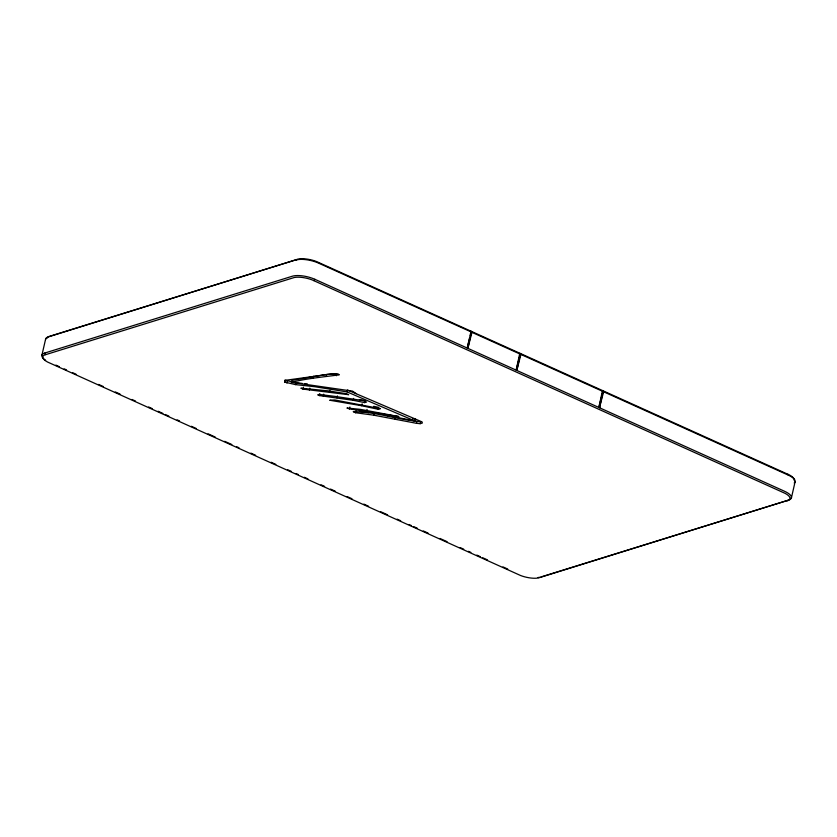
<?xml version="1.0" encoding="UTF-8"?>
<svg xmlns="http://www.w3.org/2000/svg" width="837" height="837" viewBox="0 0 837 837"><rect width="100%" height="100%" fill="white"/><g stroke="black" fill="none" stroke-linecap="round" stroke-linejoin="round"><path stroke-width="1.26" d="M412.777 418.646L415.351 419.096L414.922 420.99L346.989 391.873L314.67 386.704L295.461 384.612L284.622 382.059L284.862 380.385L330.05 374.139L338.148 373.993L339.33 374.809C323.448 377.027 307.148 378.345 291.422 382.331L291.851 380.437L325.363 374.557M41.892 355.286L45.669 338.859M284.622 382.059L285.051 380.165L295.89 382.718L295.461 384.612M286.903 383.095L287.342 381.201M302.963 389.1L300.881 388.169L328.041 390.848L346.33 393.704L348.673 394.698L302.963 389.1L303.392 387.217M309.366 390.032L309.805 388.138M313.279 378.083L313.718 376.19M319.368 395.587L317.715 394.844L319.085 394.415L335.062 396.403L363.52 400.672L366.543 402.042L364.712 402.607L353.172 400.295L319.368 395.587L319.797 393.704M326.231 376.273L326.66 374.38L336.767 373.846L336.338 375.74M323.26 396.089L323.689 394.196M329.464 392.25L329.893 390.356M336.955 397.826L337.384 395.932M346.989 391.873L347.418 389.99L422.089 421.921L422.34 423.02L420.174 423.689L416.491 423.313L373.647 415.162L355.558 412.735L353.235 411.678C373.794 411.658 394.436 418.594 414.922 420.99M349.5 408.906L346.926 408.017L360.527 409.377L398.872 416.564L349.5 408.906L349.929 407.023M353.172 400.295L353.601 398.402M355.558 412.735L355.987 410.841M361.71 405.746L378.293 409.293L380.375 408.644L334.79 399.971L329.715 400.243L361.71 405.746L362.149 403.852M364.712 402.607L365.141 400.714L359.376 399.563M366.637 411.323L367.077 409.439M373.647 415.162L374.087 413.269M378.293 409.293L378.732 407.399L373.626 406.311M395.022 418.929L395.451 417.035M416.491 423.313L416.92 421.419L420.603 421.796L420.174 423.689M467.496 346.738L469.484 338.033M470.059 335.543L470.624 333.053M467.213 347.983L471.283 332.048L470.854 331.128L316.47 261.51A15.275 5.221 12.9 0 0 298.558 259.041L48.692 336.579A15.275 5.221 12.9 0 0 47.071 338.253M471.513 331.431L467.873 348.286L471.953 332.341L471.513 331.431L519.808 353.224L520.248 354.145L516.167 370.08L519.808 353.224M520.468 353.517L516.827 370.372L520.907 354.438L520.468 353.517L602.504 390.544L602.933 391.465L598.853 407.399L602.504 390.544M603.163 390.848L599.522 407.692L603.603 391.758L603.163 390.848L789.364 474.935A15.275 5.221 12.9 0 1 794.156 480.302M791.404 497.889L795.108 481.714M313.948 280.657L314.869 279.296L784.572 491.277A16.52 5.65 12.9 0 1 788.548 500.128L538.442 577.959A15.275 5.221 12.9 0 1 520.53 575.49L47.636 362.065A15.275 5.221 12.9 0 1 44.476 355.024L294.342 277.486A15.275 5.221 12.9 0 1 312.243 279.945L785.137 493.38A15.275 5.221 12.9 0 1 788.308 500.421L787.272 500.819M45.627 339.581A16.52 5.388 16.7 0 1 48.452 336.872L297.323 259.344M45.616 360.245A16.52 5.65 12.9 0 1 44.748 353.047L292.385 276.2A16.52 5.65 12.9 0 1 314.869 279.296M540.911 576.975L788.548 500.128M297.166 382.854L302.293 383.419M304.856 383.691L307.42 383.974M359.868 411.365L363.739 411.877M366.334 412.233L368.918 412.578M291.422 382.331L352.544 391.13L356.227 393.652M386.652 415.487L389.174 415.926M391.685 416.376L394.196 416.816M396.717 417.297L416.92 421.419M470.854 331.128L471.953 332.341L788.276 475.113A16.52 5.65 12.9 0 1 794.198 483.012M467.674 347.836L468.333 348.14M516.628 369.933L517.287 370.236M599.323 407.253L599.983 407.556M55.859 365.11L59.427 366.721M64.187 368.866L66.562 369.944M72.505 372.622L76.073 374.233M98.672 384.434L103.422 386.579M115.318 391.946L120.068 394.091M131.964 399.458L135.531 401.069M148.609 406.97L152.177 408.582M158.12 411.26L162.88 413.415M165.255 414.482L168.823 416.094M177.151 419.85L179.526 420.927M191.422 426.295L196.172 428.439M208.068 433.807L215.203 437.029M224.714 441.319L231.849 444.541M236.609 446.686L238.984 447.753M250.87 453.12L255.63 455.276M271.094 462.244L275.844 464.399M287.74 469.766L291.307 471.367M296.057 473.522L298.443 474.589M304.386 477.278L307.953 478.89M321.031 484.79L324.599 486.402M330.542 489.08L335.302 491.225M347.198 496.592L351.948 498.737M363.844 504.104L368.594 506.259M380.49 511.627L387.625 514.839M397.136 519.139L400.703 520.75M409.031 524.506L411.406 525.573M413.781 526.651L417.349 528.262M423.292 530.94L428.052 533.085M439.948 538.453L447.084 541.675M460.162 547.576L463.729 549.187M468.479 551.332L470.865 552.41M476.808 555.088L480.375 556.699M482.75 557.777L487.511 559.922M502.964 566.9L507.724 569.045M470.917 331.808L318.573 263.121A16.52 5.65 12.9 0 0 296.089 260.025M787.816 474.181L788.276 475.113M44.748 353.047L45.501 354.626M539.593 577.3A16.52 5.65 12.9 0 1 538.065 577.52"/></g></svg>
